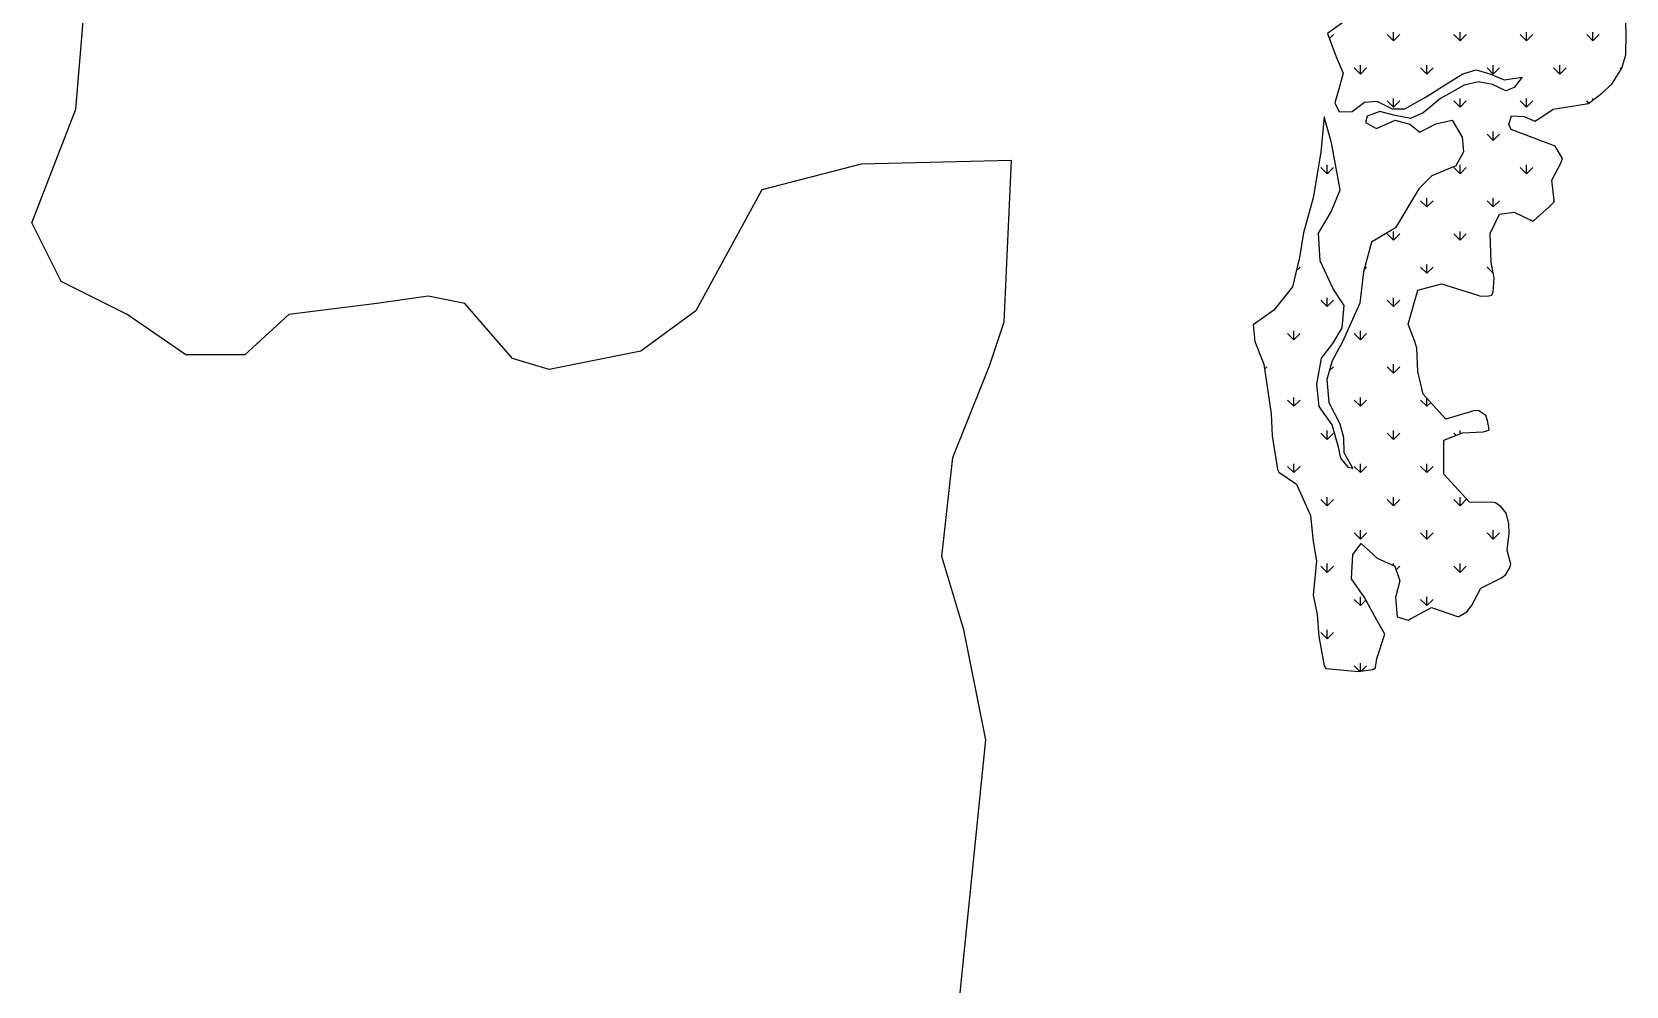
# Model space of a CAD drawing. Header units: metres. Extents: x 266585 to 279238, y 2117616 to 2127268.
# Drawn here: x 266715 to 269300, y 2122639 to 2124186 of the extents above; entities that cross this region are included whole.
import ezdxf

# ---------------------------------------------------------------- set-up
doc = ezdxf.new("R2010")
doc.units = ezdxf.units.M
doc.layers.add('MANGROOVES', color=112, linetype='Continuous')
doc.layers.add('village', color=3, linetype='Continuous')

msp = doc.modelspace()

# ---------------------------------------------------------------- linework, layer by layer
at = {"layer": 'MANGROOVES'}
for p, q in [((268852.1, 2124209.7), (268815.8, 2124183.5)), ((269299.7, 2124184.2), (269298.6, 2124214.1)), ((268815.8, 2124183.5), (268829.9, 2124146.1)), ((269299.5, 2124149.2), (269299.7, 2124184.2)), ((268829.9, 2124146.1), (268841.1, 2124119.3)), ((269292.8, 2124127.3), (269299.5, 2124149.2)), ((268841.1, 2124119.3), (268834.6, 2124095.4)), ((269007.9, 2124101.4), (269035.2, 2124118.4)), ((269035.2, 2124118.4), (269056.5, 2124124.6)), ((269056.5, 2124124.6), (269078.9, 2124118.1)), ((269078.9, 2124118.1), (269101.9, 2124108.5)), ((269276.6, 2124101.7), (269292.8, 2124127.3)), ((268834.6, 2124095.4), (268827.3, 2124071.2)), ((268975.5, 2124081), (269007.9, 2124101.4)), ((269037.2, 2124099.8), (268998.7, 2124078)), ((269060.5, 2124105.3), (269037.2, 2124099.8)), ((269083.3, 2124101.1), (269060.5, 2124105.3)), ((269104.8, 2124090.7), (269083.3, 2124101.1)), ((269101.9, 2124108.5), (269131.4, 2124112.7)), ((269118, 2124096.3), (269104.8, 2124090.7)), ((269131.4, 2124112.7), (269118, 2124096.3)), ((269260, 2124086.2), (269276.6, 2124101.7)), ((268827.3, 2124071.2), (268834.8, 2124056.8)), ((268855.7, 2124057.2), (268875.6, 2124072.4)), ((268875.6, 2124072.4), (268895.8, 2124074)), ((268895.8, 2124074), (268920.3, 2124061.3)), ((268920.3, 2124061.3), (268940.8, 2124061.4)), ((268940.8, 2124061.4), (268975.5, 2124081)), ((268998.7, 2124078), (268970.5, 2124055.2)), ((269181.6, 2124061), (269238.7, 2124070.1)), ((269238.7, 2124070.1), (269260, 2124086.2)), ((268810.1, 2124048.3), (268804.8, 2123991.4)), ((268822, 2124006.2), (268810.1, 2124048.3)), ((268834.8, 2124056.8), (268855.7, 2124057.2)), ((268879.9, 2124049.6), (268877.5, 2124039.4)), ((268877.5, 2124039.4), (268894.8, 2124029.5)), ((268900.5, 2124057.4), (268879.9, 2124049.6)), ((268894.8, 2124029.5), (268925.5, 2124042.9)), ((268923.3, 2124051.2), (268900.5, 2124057.4)), ((268950.2, 2124045.8), (268923.3, 2124051.2)), ((268925.5, 2124042.9), (268949, 2124036.8)), ((268949, 2124036.8), (268965.4, 2124023.8)), ((268970.5, 2124055.2), (268950.2, 2124045.8)), ((268965.4, 2124023.8), (268991.5, 2124037)), ((268991.5, 2124037), (269017.9, 2124043.1)), ((269017.9, 2124043.1), (269034.1, 2124015.5)), ((269109.6, 2124036.1), (269113.8, 2124050)), ((269113.5, 2124028.1), (269109.6, 2124036.1)), ((269113.8, 2124050), (269134.5, 2124048.8)), ((269134.5, 2124048.8), (269151.5, 2124041.5)), ((269151.5, 2124041.5), (269161.5, 2124047.3)), ((269161.5, 2124047.3), (269181.6, 2124061)), ((269034.1, 2124015.5), (269036.1, 2123991.9)), ((269184.7, 2124001.2), (269113.5, 2124028.1)), ((268804.8, 2123991.4), (268792.2, 2123917.3)), ((268836.4, 2123929.9), (268822, 2124006.2)), ((269036.1, 2123991.9), (269023.4, 2123969.3)), ((269196.8, 2123980.9), (269184.7, 2124001.2)), ((269023.4, 2123969.3), (268984.9, 2123952.8)), ((269179.2, 2123945.8), (269193.8, 2123973.2)), ((269193.8, 2123973.2), (269196.8, 2123980.9)), ((268984.9, 2123952.8), (268963.7, 2123931.5)), ((269183, 2123912.8), (269179.2, 2123945.8)), ((268792.2, 2123917.3), (268776.7, 2123860.5)), ((268821.6, 2123894.2), (268836.4, 2123929.9)), ((268963.7, 2123931.5), (268925.6, 2123868.7)), ((269174.4, 2123901.9), (269183.2, 2123910.5)), ((269183.2, 2123910.5), (269183, 2123912.8)), ((268801.3, 2123859.8), (268821.6, 2123894.2)), ((269079.1, 2123859.3), (269094.3, 2123890.5)), ((269094.3, 2123890.5), (269118, 2123894)), ((269118, 2123894), (269148.7, 2123879.3)), ((269149.5, 2123879.7), (269174.4, 2123901.9)), ((268776.7, 2123860.5), (268770.4, 2123820.6)), ((268803.8, 2123814.9), (268801.3, 2123859.8)), ((268925.6, 2123868.7), (268886.8, 2123845)), ((269080.9, 2123812.4), (269079.1, 2123859.3)), ((269148.7, 2123879.3), (269149.5, 2123879.7)), ((268886.8, 2123845), (268873.8, 2123797)), ((268770.4, 2123820.6), (268758.8, 2123772.7)), ((268824.8, 2123769.4), (268803.8, 2123814.9)), ((269085.9, 2123787.6), (269080.9, 2123812.4)), ((268873.8, 2123797), (268868.1, 2123746.4)), ((268962, 2123767.6), (269000.6, 2123777.8)), ((269000.6, 2123777.8), (269057.9, 2123760)), ((269084.3, 2123764.9), (269085.9, 2123787.6)), ((268758.8, 2123772.7), (268728.9, 2123734.8)), ((268842.4, 2123742.6), (268824.8, 2123769.4)), ((268946.2, 2123712.4), (268962, 2123767.6)), ((269057.9, 2123760), (269063.6, 2123757.4)), ((269063.6, 2123757.4), (269076.9, 2123758)), ((269076.9, 2123758), (269082.2, 2123759)), ((269082.2, 2123759), (269084.3, 2123764.9)), ((268728.9, 2123734.8), (268695.1, 2123711.2)), ((268839.3, 2123706.1), (268842.4, 2123742.6)), ((268868.1, 2123746.4), (268839.9, 2123683.7)), ((268695.1, 2123711.2), (268697.8, 2123684.2)), ((268824.1, 2123680.9), (268839.3, 2123706.1)), ((268957.4, 2123684.1), (268946.2, 2123712.4)), ((268697.8, 2123684.2), (268712.2, 2123647.6)), ((268805.8, 2123657.1), (268824.1, 2123680.9)), ((268839.9, 2123683.7), (268823.1, 2123652.5)), ((268960.6, 2123673.2), (268957.4, 2123684.1)), ((268798.4, 2123615.1), (268805.8, 2123657.1)), ((268823.1, 2123652.5), (268814.6, 2123622.3)), ((268962.3, 2123635.7), (268960.6, 2123673.2)), ((268712.2, 2123647.6), (268724.4, 2123566.9)), ((268814.6, 2123622.3), (268817.8, 2123585.1)), ((268970.7, 2123598.9), (268962.3, 2123635.7)), ((268802.2, 2123578.5), (268798.4, 2123615.1)), ((269007.3, 2123558.1), (268970.7, 2123598.9)), ((268823.4, 2123549.1), (268802.2, 2123578.5)), ((268817.8, 2123585.1), (268835.8, 2123550.8)), ((269053, 2123571.7), (269007.3, 2123558.1)), ((269060.5, 2123572.1), (269053, 2123571.7)), ((269061.2, 2123571.8), (269060.5, 2123572.1)), ((269072.2, 2123564.2), (269061.2, 2123571.8)), ((268724.4, 2123566.9), (268726.1, 2123530.9)), ((268833.4, 2123513), (268823.4, 2123549.1)), ((268835.8, 2123550.8), (268841.7, 2123528.4)), ((269075.1, 2123556), (269072.2, 2123564.2)), ((269077.5, 2123541.5), (269075.1, 2123556)), ((268726.1, 2123530.9), (268734.5, 2123476.6)), ((268841.7, 2123528.4), (268842, 2123504.2)), ((269004, 2123524.1), (269034.4, 2123535.8)), ((269004.3, 2123468.8), (269004, 2123524.1)), ((269034.4, 2123535.8), (269068, 2123537.7)), ((269068, 2123537.7), (269077, 2123540.2)), ((269077, 2123540.2), (269077.5, 2123541.5)), ((268837.3, 2123495), (268833.4, 2123513)), ((268849.7, 2123479.9), (268837.3, 2123495)), ((268842, 2123504.2), (268856.5, 2123478)), ((268734.5, 2123476.6), (268737, 2123472.2)), ((268737, 2123472.2), (268765.2, 2123452.5)), ((268856.5, 2123478), (268849.7, 2123479.9)), ((269045.9, 2123423.3), (269004.3, 2123468.8)), ((268765.2, 2123452.5), (268788.1, 2123401.8)), ((269085.7, 2123423), (269045.9, 2123423.3)), ((269087.8, 2123422.4), (269085.7, 2123423)), ((269097.1, 2123415.8), (269087.8, 2123422.4)), ((269105.1, 2123405.8), (269097.1, 2123415.8)), ((268788.1, 2123401.8), (268792.2, 2123359.8)), ((269109.6, 2123389), (269105.1, 2123405.8)), ((269107.1, 2123345.9), (269110.2, 2123372.5)), ((269110.2, 2123372.5), (269109.6, 2123389)), ((268792.2, 2123359.8), (268797.6, 2123328.5)), ((268854.8, 2123299), (268856.7, 2123338.7)), ((268856.7, 2123338.7), (268870, 2123356.6)), ((268870, 2123356.6), (268896.4, 2123332.6)), ((269112.8, 2123323.1), (269107.1, 2123345.9)), ((268797.6, 2123328.5), (268792.6, 2123272.8)), ((268896.4, 2123332.6), (268924.8, 2123319.7)), ((268924.8, 2123319.7), (268933.1, 2123296)), ((269104.5, 2123306), (269110.8, 2123316.6)), ((269110.8, 2123316.6), (269112.8, 2123323.1)), ((268875.5, 2123268.9), (268854.8, 2123299)), ((268933.1, 2123296), (268925.9, 2123268.8)), ((269064.3, 2123283.9), (269097.7, 2123300.8)), ((269097.7, 2123300.8), (269104.5, 2123306)), ((268792.6, 2123272.8), (268799.1, 2123241.4)), ((268895.5, 2123231.9), (268875.5, 2123268.9)), ((268925.9, 2123268.8), (268928.5, 2123237.7)), ((269049.3, 2123255.3), (269064.3, 2123283.9)), ((268799.1, 2123241.4), (268801.6, 2123205.5)), ((268928.5, 2123237.7), (268946.6, 2123232.2)), ((268946.6, 2123232.2), (268984.4, 2123252.7)), ((268984.4, 2123252.7), (269026.6, 2123238)), ((269026.6, 2123238), (269028.7, 2123238.1)), ((269028.7, 2123238.1), (269041.3, 2123245.9)), ((269041.3, 2123245.9), (269049.3, 2123255.3)), ((268908.5, 2123209.3), (268895.5, 2123231.9)), ((268895.7, 2123169.7), (268908.5, 2123209.3)), ((268801.6, 2123205.5), (268810.1, 2123158.1)), ((268810.1, 2123158.1), (268812.7, 2123153.5)), ((268893.7, 2123155.3), (268895.7, 2123169.7)), ((268812.7, 2123153.5), (268865.8, 2123148.7)), ((268865.8, 2123148.7), (268888.9, 2123151.9)), ((268888.9, 2123151.9), (268893.5, 2123154.9)), ((268893.5, 2123154.9), (268893.7, 2123155.3))]:
    msp.add_line(p, q, dxfattribs=at)
at = {"layer": 'MANGROOVES', "linetype": 'Continuous'}
for p, q in [((268818.8, 2124175.6), (268825.1, 2124181.9)), ((268922.7, 2124171.8), (268912.6, 2124181.9)), ((268922.7, 2124171.8), (268922.7, 2124186.1)), ((268922.7, 2124171.8), (268932.9, 2124181.9)), ((269030.5, 2124171.8), (269020.4, 2124181.9)), ((269030.5, 2124171.8), (269030.5, 2124186.1)), ((269030.5, 2124171.8), (269040.6, 2124181.9)), ((269138.3, 2124171.8), (269128.2, 2124181.9)), ((269138.3, 2124171.8), (269138.3, 2124186.1)), ((269138.3, 2124171.8), (269148.4, 2124181.9)), ((269246, 2124171.8), (269235.9, 2124181.9)), ((269246, 2124171.8), (269246, 2124186.1)), ((269246, 2124171.8), (269256.1, 2124181.9)), ((268868.9, 2124117.9), (268858.8, 2124128)), ((268868.9, 2124117.9), (268868.9, 2124132.2)), ((268868.9, 2124117.9), (268879, 2124128)), ((268976.6, 2124117.9), (268966.5, 2124128)), ((268976.6, 2124117.9), (268976.6, 2124132.2)), ((268976.6, 2124117.9), (268986.7, 2124128)), ((269084.4, 2124117.9), (269074.3, 2124128)), ((269084.4, 2124117.9), (269084.4, 2124132.2)), ((269084.4, 2124117.9), (269094.5, 2124128)), ((269192.2, 2124117.9), (269182.1, 2124128)), ((269192.2, 2124117.9), (269192.2, 2124132.2)), ((269192.2, 2124117.9), (269202.3, 2124128)), ((269291.9, 2124125.9), (269289.8, 2124128)), ((268922.7, 2124064.1), (268912.6, 2124074.2)), ((268922.7, 2124064.1), (268922.7, 2124078.3)), ((268922.7, 2124064.1), (268932.9, 2124074.2)), ((269030.5, 2124064.1), (269020.4, 2124074.2)), ((269030.5, 2124064.1), (269030.5, 2124078.3)), ((269030.5, 2124064.1), (269040.6, 2124074.2)), ((269138.3, 2124064.1), (269128.2, 2124074.2)), ((269138.3, 2124064.1), (269138.3, 2124078.3)), ((269138.3, 2124064.1), (269148.4, 2124074.2)), ((269239.4, 2124070.7), (269235.9, 2124074.2)), ((269246, 2124075.7), (269246, 2124078.3)), ((269084.4, 2124010.2), (269074.3, 2124020.3)), ((269084.4, 2124010.2), (269084.4, 2124024.5)), ((269084.4, 2124010.2), (269094.5, 2124020.3)), ((268815, 2123956.3), (268804.9, 2123966.4)), ((268815, 2123956.3), (268815, 2123970.6)), ((268815, 2123956.3), (268825.1, 2123966.4)), ((269030.5, 2123956.3), (269020.4, 2123966.4)), ((269030.5, 2123956.3), (269030.5, 2123970.6)), ((269030.5, 2123956.3), (269040.6, 2123966.4)), ((269138.3, 2123956.3), (269128.2, 2123966.4)), ((269138.3, 2123956.3), (269138.3, 2123970.6)), ((269138.3, 2123956.3), (269148.4, 2123966.4)), ((268976.6, 2123902.4), (268966.5, 2123912.5)), ((268976.6, 2123902.4), (268976.6, 2123916.7)), ((268976.6, 2123902.4), (268986.7, 2123912.5)), ((269084.4, 2123902.4), (269074.3, 2123912.5)), ((269084.4, 2123902.4), (269084.4, 2123916.7)), ((269084.4, 2123902.4), (269094.5, 2123912.5)), ((269183.1, 2123911.5), (269182.1, 2123912.5)), ((268922.7, 2123848.5), (268912.6, 2123858.6)), ((268922.7, 2123848.5), (268922.7, 2123862.8)), ((268922.7, 2123848.5), (268932.9, 2123858.6)), ((269030.5, 2123848.5), (269020.4, 2123858.6)), ((269030.5, 2123848.5), (269030.5, 2123862.8)), ((269030.5, 2123848.5), (269040.6, 2123858.6)), ((268765.1, 2123798.6), (268771.2, 2123804.8)), ((268874.7, 2123800.5), (268879, 2123804.8)), ((268976.6, 2123794.7), (268966.5, 2123804.8)), ((268976.6, 2123794.7), (268976.6, 2123808.9)), ((268976.6, 2123794.7), (268986.7, 2123804.8)), ((269084.4, 2123794.7), (269074.3, 2123804.8)), ((269084.4, 2123794.7), (269084.4, 2123795.2)), ((269084.4, 2123794.7), (269084.5, 2123794.8)), ((268815, 2123740.8), (268815, 2123755.1)), ((268922.7, 2123740.8), (268922.7, 2123755.1)), ((268815, 2123740.8), (268804.9, 2123750.9)), ((268815, 2123740.8), (268825.1, 2123750.9)), ((268922.7, 2123740.8), (268912.6, 2123750.9)), ((268922.7, 2123740.8), (268932.9, 2123750.9)), ((268761.1, 2123686.9), (268761.1, 2123701.2)), ((268868.9, 2123686.9), (268868.9, 2123701.2)), ((268761.1, 2123686.9), (268751, 2123697)), ((268761.1, 2123686.9), (268771.2, 2123697)), ((268868.9, 2123686.9), (268858.8, 2123697)), ((268868.9, 2123686.9), (268879, 2123697)), ((268713.5, 2123639.2), (268717.3, 2123643.1)), ((268818.6, 2123636.6), (268825.1, 2123643.1)), ((268922.7, 2123633), (268912.6, 2123643.1)), ((268922.7, 2123633), (268922.7, 2123647.3)), ((268922.7, 2123633), (268932.9, 2123643.1)), ((268761.1, 2123579.1), (268751, 2123589.2)), ((268761.1, 2123579.1), (268761.1, 2123593.4)), ((268761.1, 2123579.1), (268771.2, 2123589.2)), ((268868.9, 2123579.1), (268858.8, 2123589.2)), ((268868.9, 2123579.1), (268868.9, 2123593.4)), ((268868.9, 2123579.1), (268879, 2123589.2)), ((268976.6, 2123579.1), (268966.5, 2123589.2)), ((268976.6, 2123579.1), (268976.6, 2123592.3)), ((268976.6, 2123579.1), (268982.9, 2123585.4)), ((268815, 2123525.2), (268804.9, 2123535.3)), ((268815, 2123525.2), (268815, 2123539.5)), ((268815, 2123525.2), (268825.1, 2123535.3)), ((268922.7, 2123525.2), (268912.6, 2123535.3)), ((268922.7, 2123525.2), (268922.7, 2123539.5)), ((268922.7, 2123525.2), (268932.9, 2123535.3)), ((269024, 2123531.8), (269020.4, 2123535.3)), ((269030.5, 2123534.3), (269030.5, 2123539.5)), ((268761.1, 2123471.4), (268751, 2123481.5)), ((268761.1, 2123471.4), (268761.1, 2123485.6)), ((268761.1, 2123471.4), (268771.2, 2123481.5)), ((268868.9, 2123471.4), (268858.8, 2123481.5)), ((268868.9, 2123471.4), (268868.9, 2123485.6)), ((268868.9, 2123471.4), (268879, 2123481.5)), ((268976.6, 2123471.4), (268966.5, 2123481.5)), ((268976.6, 2123471.4), (268976.6, 2123485.6)), ((268976.6, 2123471.4), (268986.7, 2123481.5)), ((268815, 2123417.5), (268804.9, 2123427.6)), ((268815, 2123417.5), (268815, 2123431.8)), ((268815, 2123417.5), (268825.1, 2123427.6)), ((268922.7, 2123417.5), (268912.6, 2123427.6)), ((268922.7, 2123417.5), (268922.7, 2123431.8)), ((268922.7, 2123417.5), (268932.9, 2123427.6)), ((269030.5, 2123417.5), (269020.4, 2123427.6)), ((269030.5, 2123417.5), (269030.5, 2123431.8)), ((269030.5, 2123417.5), (269040.6, 2123427.6)), ((268868.9, 2123363.6), (268858.8, 2123373.7)), ((268868.9, 2123363.6), (268868.9, 2123377.9)), ((268868.9, 2123363.6), (268879, 2123373.7)), ((268976.6, 2123363.6), (268966.5, 2123373.7)), ((268976.6, 2123363.6), (268976.6, 2123377.9)), ((268976.6, 2123363.6), (268986.7, 2123373.7)), ((269084.4, 2123363.6), (269074.3, 2123373.7)), ((269084.4, 2123363.6), (269084.4, 2123377.9)), ((269084.4, 2123363.6), (269094.5, 2123373.7)), ((268815, 2123309.7), (268804.9, 2123319.8)), ((268815, 2123309.7), (268815, 2123324)), ((268815, 2123309.7), (268825.1, 2123319.8)), ((268922.7, 2123320.7), (268922.7, 2123324)), ((268926.9, 2123313.8), (268932.9, 2123319.8)), ((269030.5, 2123309.7), (269020.4, 2123319.8)), ((269030.5, 2123309.7), (269030.5, 2123324)), ((269030.5, 2123309.7), (269040.6, 2123319.8)), ((268868.9, 2123255.8), (268858.8, 2123265.9)), ((268868.9, 2123255.8), (268868.9, 2123270.1)), ((268868.9, 2123255.8), (268877.8, 2123264.7)), ((268976.6, 2123255.8), (268966.5, 2123265.9)), ((268976.6, 2123255.8), (268976.6, 2123270.1)), ((268976.6, 2123255.8), (268986.7, 2123265.9)), ((268815, 2123202), (268804.9, 2123212.1)), ((268815, 2123202), (268815, 2123216.2)), ((268815, 2123202), (268825.1, 2123212.1)), ((268868, 2123149), (268858.8, 2123158.2)), ((268868.9, 2123149.1), (268868.9, 2123162.4)), ((268870.1, 2123149.3), (268879, 2123158.2))]:
    msp.add_line(p, q, dxfattribs=at)
at = {"layer": 'village', "color": 3, "true_color": 0x00ff00}
for p, q in [((266786.8, 2124061.1), (266810.6, 2124348.9)), ((266715.4, 2123876.7), (266786.8, 2124061.1)), ((268059.5, 2123971.9), (267898.9, 2123930.2)), ((268303.3, 2123977.8), (268059.5, 2123971.9)), ((268291.4, 2123716.2), (268303.3, 2123977.8)), ((267898.9, 2123930.2), (267791.8, 2123734)), ((266763, 2123781.6), (266715.4, 2123876.7)), ((266870, 2123728), (266763, 2123781.6)), ((267357.7, 2123757.8), (267274.4, 2123745.9)), ((267417.2, 2123745.9), (267357.7, 2123757.8)), ((266965.2, 2123662.6), (266870, 2123728)), ((267131.7, 2123728), (267060.4, 2123662.6)), ((267274.4, 2123745.9), (267131.7, 2123728)), ((267494.5, 2123656.7), (267417.2, 2123745.9)), ((267791.8, 2123734), (267702.6, 2123668.6)), ((268267.6, 2123644.8), (268291.4, 2123716.2)), ((267060.4, 2123662.6), (266965.2, 2123662.6)), ((267554, 2123638.8), (267494.5, 2123656.7)), ((267702.6, 2123668.6), (267554, 2123638.8)), ((268208.1, 2123496.1), (268267.6, 2123644.8)), ((268190.3, 2123335.5), (268208.1, 2123496.1)), ((268226, 2123216.6), (268190.3, 2123335.5)), ((268261.7, 2123038.2), (268226, 2123216.6)), ((268220, 2122627.8), (268261.7, 2123038.2))]:
    msp.add_line(p, q, dxfattribs=at)

doc.saveas('drawing.dxf')
